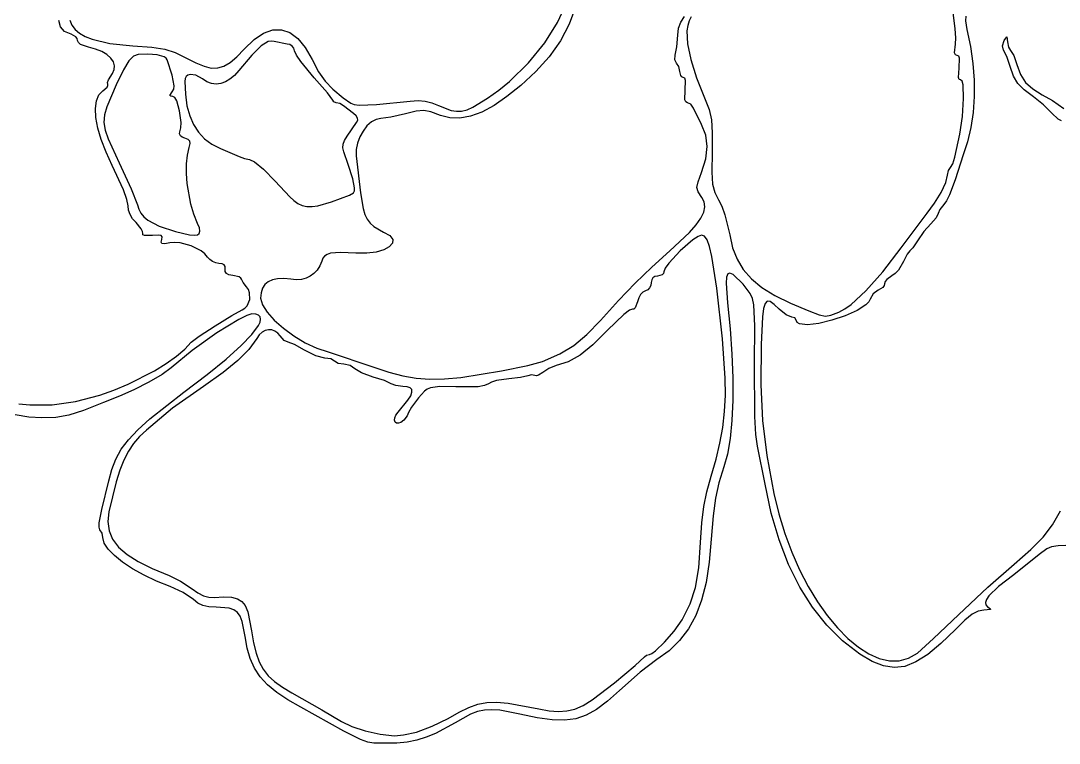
# Model space of a CAD drawing. Extents: x 56 to 1033, y 17 to 979.
# Drawn here: x 518 to 712, y 695.2 to 830.2 of the extents above; entities that cross this region are included whole.
import ezdxf

# ---------------------------------------------------------------- set-up
doc = ezdxf.new("R2010")
doc.units = 0

msp = doc.modelspace()

# ---------------------------------------------------------------- linework, layer by layer
at = {"layer": 'Layer 1'}
for p, q in [((621.608016, 832.746046), (620.433672, 829.560177)), ((692.590098, 828.663414), (692.051443, 832.752432)), ((618.23375, 829.838551), (619.147465, 831.721713)), ((641.281856, 829.947411), (641.967955, 831.007191)), ((643.245116, 830.895261), (642.852945, 830.164455)), ((694.55319, 831.03261), (694.492795, 830.17684)), ((525.370475, 829.045547), (525.091227, 830.220789)), ((526.135244, 828.20746), (525.370475, 829.045547)), ((527.13998, 830.304562), (527.501304, 829.394199)), ((527.501304, 829.394199), (528.095547, 828.583619)), ((615.87648, 826.055902), (618.23375, 829.838551)), ((620.433672, 829.560177), (618.790628, 826.428558)), ((640.73618, 827.47213), (640.901099, 828.829951)), ((640.901099, 828.829951), (641.281856, 829.947411)), ((642.587075, 829.300303), (642.447494, 828.302656)), ((642.852945, 830.164455), (642.587075, 829.300303)), ((694.492795, 830.17684), (694.77617, 828.54791)), ((527.37762, 827.67691), (526.135244, 828.20746)), ((528.226362, 827.198456), (527.37762, 827.67691)), ((528.095547, 828.583619), (528.924047, 827.870417)), ((528.484547, 826.853279), (528.226362, 827.198456)), ((528.57937, 826.48943), (528.484547, 826.853279)), ((528.924047, 827.870417), (529.988138, 827.252186)), ((529.988138, 827.252186), (531.289156, 826.726521)), ((561.544151, 826.660699), (563.328512, 827.849217)), ((563.328512, 827.849217), (565.043094, 828.463118)), ((565.043094, 828.463118), (566.682745, 828.503195)), ((566.682745, 828.503195), (568.242317, 827.970242)), ((568.242317, 827.970242), (569.71666, 826.865053)), ((569.71666, 826.865053), (571.100624, 825.188421)), ((640.528151, 825.335168), (640.73618, 827.47213)), ((642.447494, 828.302656), (642.547159, 825.906299)), ((692.679562, 827.000056), (692.590098, 828.663414)), ((692.60841, 825.83118), (692.679562, 827.000056)), ((694.77617, 828.54791), (695.433487, 825.377574)), ((701.70432, 826.48529), (702.22847, 827.180081)), ((702.22847, 827.180081), (702.33994, 826.25635)), ((528.724267, 826.102162), (528.57937, 826.48943)), ((529.136132, 825.749583), (528.724267, 826.102162)), ((530.62381, 825.23268), (529.136132, 825.749583)), ((531.933754, 824.89811), (530.62381, 825.23268)), ((531.289156, 826.726521), (534.607318, 825.943268)), ((533.07649, 824.431913), (531.933754, 824.89811)), ((534.607318, 825.943268), (538.88922, 825.50141)), ((538.88922, 825.50141), (542.450445, 825.242706)), ((542.450445, 825.242706), (544.869236, 824.876276)), ((544.869236, 824.876276), (546.779755, 824.257856)), ((558.314687, 823.47281), (559.69516, 824.89677)), ((559.69516, 824.89677), (561.544151, 826.660699)), ((562.889955, 825.50823), (561.127653, 823.756813)), ((564.2102, 826.301267), (562.889955, 825.50823)), ((564.769508, 826.392011), (564.2102, 826.301267)), ((565.29625, 826.3075), (564.769508, 826.392011)), ((567.75385, 825.8406), (565.29625, 826.3075)), ((568.255553, 825.728923), (567.75385, 825.8406)), ((568.662006, 825.462256), (568.255553, 825.728923)), ((568.953172, 825.059804), (568.662006, 825.462256)), ((569.10901, 824.54077), (568.953172, 825.059804)), ((571.100624, 825.188421), (572.38906, 822.94114)), ((612.868391, 822.35619), (615.87648, 826.055902)), ((618.790628, 826.428558), (616.704701, 823.439434)), ((640.23004, 823.77992), (640.528151, 825.335168)), ((642.547159, 825.906299), (643.151858, 822.974215)), ((692.47506, 824.211546), (692.60841, 825.83118)), ((695.433487, 825.377574), (695.875282, 822.207996)), ((701.400082, 825.520616), (701.70432, 826.48529)), ((701.61912, 824.71804), (701.400082, 825.520616)), ((702.33994, 826.25635), (702.520609, 825.240774)), ((702.520609, 825.240774), (702.93089, 824.6115)), ((534.02785, 823.860604), (533.07649, 824.431913)), ((534.763671, 823.210703), (534.02785, 823.860604)), ((535.259787, 822.508726), (534.763671, 823.210703)), ((538.988617, 823.549261), (538.141633, 822.711237)), ((539.91887, 823.86328), (538.988617, 823.549261)), ((541.707337, 823.967824), (539.91887, 823.86328)), ((543.414691, 823.80666), (541.707337, 823.967824)), ((544.727285, 823.435113), (543.414691, 823.80666)), ((545.137531, 823.187736), (544.727285, 823.435113)), ((545.33147, 822.90851), (545.137531, 823.187736)), ((546.21676, 820.0083), (545.33147, 822.90851)), ((546.779755, 824.257856), (548.81616, 823.24318)), ((548.81616, 823.24318), (550.644869, 822.307009)), ((557.079936, 822.417894), (558.314687, 823.47281)), ((561.127653, 823.756813), (558.71543, 820.87544)), ((569.453766, 823.762182), (569.10901, 824.54077)), ((570.261641, 822.55859), (569.453766, 823.762182)), ((572.38906, 822.94114), (573.615425, 820.62068)), ((616.704701, 823.439434), (614.20171, 820.68105)), ((640.154362, 822.862786), (640.23004, 823.77992)), ((643.151858, 822.974215), (644.261506, 819.505234)), ((692.631397, 823.836964), (692.47506, 824.211546)), ((692.94189, 823.71788), (692.631397, 823.836964)), ((693.25502, 823.58644), (692.94189, 823.71788)), ((693.415008, 823.170811), (693.25502, 823.58644)), ((693.29462, 821.35913), (693.415008, 823.170811)), ((702.200803, 823.527594), (701.61912, 824.71804)), ((702.85159, 821.6562), (702.200803, 823.527594)), ((702.93089, 824.6115), (703.512714, 823.703741)), ((703.512714, 823.703741), (704.1068, 822.01863)), ((535.06825, 820.35552), (535.436242, 821.054617)), ((535.492032, 821.781191), (535.259787, 822.508726)), ((535.436242, 821.054617), (535.492032, 821.781191)), ((537.150712, 821.038858), (535.78865, 818.22177)), ((538.141633, 822.711237), (537.150712, 821.038858)), ((550.644869, 822.307009), (552.199787, 821.676117)), ((552.199787, 821.676117), (553.550834, 821.361133)), ((553.550834, 821.361133), (554.767929, 821.372683)), ((554.767929, 821.372683), (555.92099, 821.721394)), ((555.92099, 821.721394), (557.079936, 822.417894)), ((572.78435, 819.53358), (570.261641, 822.55859)), ((609.276243, 818.865063), (612.868391, 822.35619)), ((640.48094, 822.26003), (640.154362, 822.862786)), ((640.913912, 821.656561), (640.48094, 822.26003)), ((641.094, 820.73774), (640.913912, 821.656561)), ((693.170108, 819.598787), (693.29462, 821.35913)), ((695.875282, 822.207996), (696.102621, 819.074087)), ((703.498454, 819.816977), (702.85159, 821.6562)), ((704.1068, 822.01863), (704.777708, 820.171533)), ((534.178833, 818.677999), (534.33204, 819.15702)), ((534.33204, 819.15702), (535.06825, 820.35552)), ((546.640976, 818.057396), (546.21676, 820.0083)), ((548.680158, 819.380519), (548.61214, 818.8586)), ((548.87682, 819.774165), (548.680158, 819.380519)), ((549.1865, 820.037338), (548.87682, 819.774165)), ((549.593575, 820.16784), (549.1865, 820.037338)), ((550.637413, 820.022033), (549.593575, 820.16784)), ((551.88334, 819.31915), (550.637413, 820.022033)), ((552.730855, 818.789614), (551.88334, 819.31915)), ((557.052285, 819.257857), (556.195489, 818.753004)), ((557.894132, 819.965761), (557.052285, 819.257857)), ((558.71543, 820.87544), (557.894132, 819.965761)), ((575.25679, 816.742892), (572.78435, 819.53358)), ((573.615425, 820.62068), (574.812061, 818.882389)), ((614.20171, 820.68105), (611.416568, 818.120977)), ((641.289832, 819.930214), (641.094, 820.73774)), ((641.50181, 819.684561), (641.289832, 819.930214)), ((641.76066, 819.59434), (641.50181, 819.684561)), ((642.029252, 819.443729), (641.76066, 819.59434)), ((642.177875, 818.996351), (642.029252, 819.443729)), ((642.11122, 817.23803), (642.177875, 818.996351)), ((644.261506, 819.505234), (645.87602, 815.49819)), ((693.314139, 819.21992), (693.170108, 819.598787)), ((693.59917, 819.15006), (693.314139, 819.21992)), ((693.864174, 818.930628), (693.59917, 819.15006)), ((696.102621, 819.074087), (696.116575, 816.010756)), ((704.295012, 818.445258), (703.498454, 819.816977)), ((704.777708, 820.171533), (705.736572, 818.678336)), ((532.554179, 816.35923), (533.31487, 817.11554)), ((533.31487, 817.11554), (534.072229, 817.7923)), ((535.78865, 818.22177), (534.025213, 814.12978)), ((534.072229, 817.7923), (534.231893, 818.112611)), ((534.20654, 818.36616), (534.178833, 818.677999)), ((534.231893, 818.112611), (534.20654, 818.36616)), ((546.22796, 816.9156), (546.538939, 817.434802)), ((546.538939, 817.434802), (546.640976, 818.057396)), ((548.61214, 818.8586), (548.715147, 816.456946)), ((553.591429, 818.469507), (552.730855, 818.789614)), ((554.45946, 818.357553), (553.591429, 818.469507)), ((555.329348, 818.452477), (554.45946, 818.357553)), ((556.195489, 818.753004), (555.329348, 818.452477)), ((574.812061, 818.882389), (576.252134, 817.391753)), ((576.252134, 817.391753), (578.20881, 815.81426)), ((605.1668, 815.70817), (607.282011, 817.236984)), ((607.282011, 817.236984), (609.276243, 818.865063)), ((611.416568, 818.120977), (608.818541, 816.012539)), ((642.04299, 815.424915), (642.11122, 817.23803)), ((694.044369, 818.20554), (693.864174, 818.930628)), ((694.15691, 815.649439), (694.044369, 818.20554)), ((705.455715, 817.260997), (704.295012, 818.445258)), ((707.19501, 815.98415), (705.455715, 817.260997)), ((705.736572, 818.678336), (707.063286, 817.443681)), ((707.063286, 817.443681), (708.83774, 816.37221)), ((531.894619, 813.815977), (532.082288, 815.247158)), ((532.082288, 815.247158), (532.554179, 816.35923)), ((545.837223, 816.232116), (546.22796, 816.9156)), ((545.995555, 816.098154), (545.837223, 816.232116)), ((546.39807, 816.06053), (545.995555, 816.098154)), ((546.752596, 815.843117), (546.39807, 816.06053)), ((547.090815, 815.25599), (546.752596, 815.843117)), ((547.641444, 813.363264), (547.090815, 815.25599)), ((548.715147, 816.456946), (549.01482, 814.317222)), ((576.28914, 815.32412), (575.25679, 816.742892)), ((576.473999, 815.012089), (576.28914, 815.32412)), ((578.20881, 815.81426), (579.606764, 814.801466)), ((584.408295, 814.563562), (590.72831, 815.19396)), ((590.72831, 815.19396), (592.230113, 815.273473)), ((592.230113, 815.273473), (593.542427, 815.170942)), ((593.542427, 815.170942), (594.773115, 814.869178)), ((602.457148, 814.049065), (605.1671, 815.7082)), ((605.1671, 815.7082), (605.1668, 815.70817)), ((608.818541, 816.012539), (606.394031, 814.349487)), ((642.222873, 815.01177), (642.04299, 815.424915)), ((645.87602, 815.49819), (646.61543, 813.583626)), ((693.949951, 812.303849), (694.15691, 815.649439)), ((696.116575, 816.010756), (695.918211, 813.052913)), ((709.104418, 814.478209), (707.19501, 815.98415)), ((708.83774, 816.37221), (710.755851, 815.269732)), ((710.755851, 815.269732), (712.895484, 813.802412)), ((531.98659, 812.102337), (531.894619, 813.815977)), ((534.025213, 814.12978), (533.603832, 812.593308)), ((547.89618, 811.163688), (547.641444, 813.363264)), ((549.01482, 814.317222), (549.517162, 812.428193)), ((576.90947, 814.8823), (576.473999, 815.012089)), ((577.552087, 814.703357), (576.90947, 814.8823)), ((578.23492, 814.27312), (577.552087, 814.703357)), ((580.12455, 812.83493), (578.23492, 814.27312)), ((579.606764, 814.801466), (580.283028, 814.532076)), ((580.283028, 814.532076), (581.187186, 814.408649)), ((581.187186, 814.408649), (584.408295, 814.563562)), ((591.846902, 813.291983), (589.86833, 812.8264)), ((593.253444, 813.409403), (591.846902, 813.291983)), ((594.599924, 813.152771), (593.253444, 813.409403)), ((594.773115, 814.869178), (596.03004, 814.35099)), ((596.03004, 814.35099), (598.354657, 813.439691)), ((598.354657, 813.439691), (599.36124, 813.275057)), ((599.36124, 813.275057), (600.34168, 813.315972)), ((600.34168, 813.315972), (601.354231, 813.571091)), ((601.354231, 813.571091), (602.457148, 814.049065)), ((606.394031, 814.349487), (604.12944, 813.125568)), ((642.55403, 814.8817), (642.222873, 815.01177)), ((643.201417, 814.578865), (642.55403, 814.8817)), ((643.69225, 813.85078), (643.201417, 814.578865)), ((645.14138, 810.82028), (643.69225, 813.85078)), ((646.61543, 813.583626), (647.020591, 811.70442)), ((710.62498, 812.92837), (709.104418, 814.478209)), ((532.353622, 810.142893), (531.98659, 812.102337)), ((533.603832, 812.593308), (533.497379, 811.184724)), ((549.517162, 812.428193), (550.228176, 810.778622)), ((580.641293, 812.40475), (580.12455, 812.83493)), ((580.904461, 812.004445), (580.641293, 812.40475)), ((580.71364, 811.17042), (580.924947, 811.603255)), ((580.924947, 811.603255), (580.904461, 812.004445)), ((583.475374, 811.273018), (582.649556, 810.528415)), ((584.356105, 811.761195), (583.475374, 811.273018)), ((585.25457, 811.93647), (584.356105, 811.761195)), ((587.096356, 812.197888), (585.25457, 811.93647)), ((589.86833, 812.8264), (587.096356, 812.197888)), ((596.39831, 812.4962), (594.599924, 813.152771)), ((598.159204, 812.026098), (596.39831, 812.4962)), ((600.025624, 811.970124), (598.159204, 812.026098)), ((602.011171, 812.33453), (600.025624, 811.970124)), ((604.12944, 813.125568), (602.011171, 812.33453)), ((647.020591, 811.70442), (647.169802, 809.248359)), ((693.43665, 808.99086), (693.949951, 812.303849)), ((695.918211, 813.052913), (695.508598, 810.235468)), ((711.837016, 811.811724), (710.62498, 812.92837)), ((712.465397, 811.472031), (711.837016, 811.811724)), ((532.991134, 807.974293), (532.353622, 810.142893)), ((533.497379, 811.184724), (533.711878, 809.745183)), ((533.711878, 809.745183), (534.253355, 808.11584)), ((547.638142, 809.038286), (547.70125, 809.4386)), ((547.70125, 809.4386), (547.864535, 810.192999)), ((547.864535, 810.192999), (547.89618, 811.163688)), ((550.228176, 810.778622), (551.153865, 809.357274)), ((551.153865, 809.357274), (552.300232, 808.152912)), ((578.920195, 808.620046), (580.71364, 811.17042)), ((581.915831, 809.583858), (581.311381, 808.495821)), ((582.649556, 810.528415), (581.915831, 809.583858)), ((645.954083, 808.785507), (645.14138, 810.82028)), ((695.508598, 810.235468), (694.888805, 807.59333)), ((533.894547, 805.633192), (532.991134, 807.974293)), ((534.253355, 808.11584), (536.34135, 803.65237)), ((547.77462, 808.698727), (547.638142, 809.038286)), ((548.105941, 808.426125), (547.77462, 808.698727)), ((548.62736, 808.22668), (548.105941, 808.426125)), ((549.236748, 808.004065), (548.62736, 808.22668)), ((549.553797, 807.692), (549.236748, 808.004065)), ((549.610863, 807.22293), (549.553797, 807.692)), ((552.300232, 808.152912), (553.673279, 807.154299)), ((578.187231, 807.106032), (578.433343, 807.793372)), ((578.433343, 807.793372), (578.920195, 808.620046)), ((581.311381, 808.495821), (580.873385, 807.320778)), ((646.233062, 806.665479), (645.954083, 808.785507)), ((647.169802, 809.248359), (647.14136, 805.60323)), ((692.53157, 804.7128), (693.43665, 808.99086)), ((694.888805, 807.59333), (694.0599, 805.16141)), ((535.05928, 803.15624), (533.894547, 805.633192)), ((549.094792, 805.099091), (549.4403, 806.5293)), ((549.4403, 806.5293), (549.610863, 807.22293)), ((553.673279, 807.154299), (555.27901, 806.3502)), ((555.27901, 806.3502), (558.76237, 804.80748)), ((578.15748, 806.438268), (578.187231, 807.106032)), ((578.319709, 805.670323), (578.15748, 806.438268)), ((579.12259, 803.35486), (578.319709, 805.670323)), ((580.873385, 807.320778), (580.639025, 806.115203)), ((580.639025, 806.115203), (580.64548, 804.93557)), ((645.978751, 804.381836), (646.233062, 806.665479)), ((647.14136, 805.60323), (647.10533, 801.927004)), ((536.34135, 803.65237), (538.598174, 798.807069)), ((548.898563, 801.66019), (548.916294, 803.457158)), ((548.916294, 803.457158), (549.094792, 805.099091)), ((558.76237, 804.80748), (559.743675, 804.434147)), ((559.743675, 804.434147), (560.66654, 804.27887)), ((560.66654, 804.27887), (561.643053, 803.803511)), ((561.643053, 803.803511), (563.285496, 802.429056)), ((580.64548, 804.93557), (581.43478, 798.00602)), ((645.19158, 801.85622), (645.978751, 804.381836)), ((691.68608, 802.76353), (692.149426, 803.46902)), ((692.149426, 803.46902), (692.53157, 804.7128)), ((694.0599, 805.16141), (692.55186, 800.44879)), ((537.139471, 798.56874), (535.05928, 803.15624)), ((549.03536, 799.764879), (548.898563, 801.66019)), ((563.285496, 802.429056), (565.510001, 800.232941)), ((580.012953, 800.624321), (579.12259, 803.35486)), ((644.534379, 800.113673), (645.19158, 801.85622)), ((647.10533, 801.927004), (647.241066, 799.632036)), ((691.16491, 801.33169), (691.318001, 802.21006)), ((691.318001, 802.21006), (691.68608, 802.76353)), ((549.747571, 795.905985), (549.03536, 799.764879)), ((565.510001, 800.232941), (568.2327, 797.2926)), ((580.344579, 798.958547), (580.012953, 800.624321)), ((644.320645, 799.045059), (644.534379, 800.113673)), ((647.241066, 799.632036), (647.633304, 798.106766)), ((689.942764, 798.113263), (690.826428, 799.983535)), ((690.826428, 799.983535), (691.16491, 801.33169)), ((692.55186, 800.44879), (691.510729, 797.642985)), ((537.772284, 796.771916), (537.139471, 798.56874)), ((538.598174, 798.807069), (539.74172, 795.79098)), ((579.3882, 797.59426), (580.131612, 798.05078)), ((580.131612, 798.05078), (580.305285, 798.429086)), ((580.305285, 798.429086), (580.344579, 798.958547)), ((581.43478, 798.00602), (581.909427, 795.114589)), ((644.555179, 798.211387), (644.320645, 799.045059)), ((645.24278, 797.17367), (644.555179, 798.211387)), ((647.633304, 798.106766), (648.36678, 796.73963)), ((688.711593, 796.085238), (689.942764, 798.113263)), ((691.510729, 797.642985), (690.951608, 796.548533)), ((538.0047, 795.63541), (537.772284, 796.771916)), ((539.74172, 795.79098), (539.988659, 794.981795)), ((550.310504, 794.055784), (549.747571, 795.905985)), ((568.2327, 797.2926), (568.957541, 796.583488)), ((568.957541, 796.583488), (569.717017, 796.047843)), ((569.717017, 796.047843), (570.528981, 795.683515)), ((573.458339, 795.596909), (576.001, 796.3563)), ((576.001, 796.35627), (579.3882, 797.59426)), ((576.001, 796.3563), (576.001, 796.35627)), ((645.669992, 796.334011), (645.24278, 797.17367)), ((645.78817, 795.421918), (645.669992, 796.334011)), ((648.36678, 796.73963), (648.957849, 795.545135)), ((687.33059, 794.26383), (688.711593, 796.085238)), ((690.45837, 795.86045), (689.709499, 794.926456)), ((690.951608, 796.548533), (690.45837, 795.86045)), ((538.104281, 794.796723), (538.0047, 795.63541)), ((538.394419, 793.973072), (538.104281, 794.796723)), ((538.862207, 793.1918), (538.394419, 793.973072)), ((539.988659, 794.981795), (540.391263, 794.24464)), ((540.391263, 794.24464), (540.963188, 793.569907)), ((551.003, 792.334), (550.310504, 794.055784)), ((570.528981, 795.683515), (571.411287, 795.488351)), ((571.411287, 795.488351), (572.381789, 795.4602)), ((572.381789, 795.4602), (573.458339, 795.596909)), ((581.909427, 795.114589), (582.251396, 794.015398)), ((582.251396, 794.015398), (582.688304, 793.104798)), ((645.044689, 793.292333), (645.584129, 794.415367)), ((645.584129, 794.415367), (645.78817, 795.421918)), ((648.957849, 795.545135), (649.540311, 793.930608)), ((649.540311, 793.930608), (650.43776, 790.20402)), ((682.459, 787.78394), (687.33059, 794.26383)), ((689.39802, 794.16077), (688.997831, 793.333728)), ((689.709499, 794.926456), (689.39802, 794.16077)), ((539.49474, 792.48025), (538.862207, 793.1918)), ((540.475109, 791.304042), (539.49474, 792.48025)), ((540.963188, 793.569907), (541.71809, 792.947989)), ((541.71809, 792.947989), (543.831449, 791.824158)), ((543.831449, 791.824158), (546.84059, 790.79628)), ((551.32254, 791.52001), (551.00295, 792.33401)), ((551.00295, 792.33401), (551.003, 792.334)), ((582.688304, 793.104798), (583.239033, 792.350966)), ((583.239033, 792.350966), (583.922466, 791.722085)), ((642.906874, 790.608718), (644.156664, 792.030791)), ((644.156664, 792.030791), (645.044689, 793.292333)), ((688.03566, 792.25227), (686.744159, 790.803133)), ((688.997831, 793.333728), (688.03566, 792.25227)), ((540.71733, 790.800257), (540.475109, 791.304042)), ((540.73979, 790.44186), (540.71733, 790.800257)), ((540.77233, 790.184979), (540.73979, 790.44186)), ((541.098236, 790.031736), (540.77233, 790.184979)), ((542.58154, 790.04696), (541.098236, 790.031736)), ((543.635317, 790.134527), (542.58154, 790.04696)), ((544.215, 790.064797), (543.635317, 790.134527)), ((544.405261, 789.8011), (544.215, 790.064797)), ((546.84059, 790.79628), (549.471523, 790.17041)), ((549.471523, 790.17041), (550.351768, 790.096147)), ((550.351768, 790.096147), (550.961939, 790.188415)), ((550.961939, 790.188415), (551.317088, 790.452774)), ((551.317088, 790.452774), (551.43227, 790.894785)), ((551.43227, 790.894785), (551.32254, 791.52001)), ((583.922466, 791.722085), (585.76297, 790.71189)), ((585.76297, 790.71189), (586.937341, 790.041147)), ((586.937341, 790.041147), (587.4615, 789.322027)), ((639.26926, 787.19488), (642.906874, 790.608718)), ((644.534697, 789.895765), (643.570098, 789.240716)), ((645.19248, 790.14035), (644.534697, 789.895765)), ((645.716475, 789.929211), (645.19248, 790.14035)), ((646.19814, 789.243573), (645.716475, 789.929211)), ((650.43776, 790.20402), (650.983133, 787.778157)), ((686.744159, 790.803133), (685.55228, 789.09205)), ((544.167806, 788.814768), (544.29077, 789.30676)), ((544.329931, 788.567139), (544.167806, 788.814768)), ((544.29077, 789.30676), (544.405261, 789.8011)), ((544.854503, 788.531982), (544.329931, 788.567139)), ((545.81888, 788.67741), (544.854503, 788.531982)), ((546.734177, 788.753824), (545.81888, 788.67741)), ((547.736026, 788.676737), (546.734177, 788.753824)), ((549.807137, 788.134781), (547.736026, 788.676737)), ((551.647733, 787.196985), (549.807137, 788.134781)), ((586.818675, 787.936578), (585.781436, 787.369211)), ((587.400321, 788.60401), (586.818675, 787.936578)), ((587.4615, 789.322027), (587.400321, 788.60401)), ((643.570098, 789.240716), (641.206844, 787.171455)), ((646.653203, 788.005109), (646.19814, 789.243573)), ((647.097394, 786.135488), (646.653203, 788.005109)), ((685.55228, 789.09205), (684.6572, 787.751874)), ((552.361436, 786.625097), (551.647733, 787.196985)), ((552.87333, 786.00879), (552.361436, 786.625097)), ((553.264171, 785.554385), (552.87333, 786.00879)), ((574.743583, 786.215865), (574.411787, 785.799726)), ((575.20909, 786.527579), (574.743583, 786.215865)), ((575.838095, 786.741798), (575.20909, 786.527579)), ((577.705759, 786.905468), (575.838095, 786.741798)), ((580.58489, 786.76232), (577.705759, 786.905468)), ((582.599671, 786.732601), (580.58489, 786.76232)), ((584.353477, 786.951392), (582.599671, 786.732601)), ((585.781436, 787.369211), (584.353477, 786.951392)), ((635.868005, 784.154268), (639.26926, 787.19488)), ((641.206844, 787.171455), (639.07551, 784.877029)), ((648.016071, 780.189458), (647.097394, 786.135488)), ((650.983133, 787.778157), (651.811137, 785.623545)), ((679.032792, 783.276611), (682.459, 787.78394)), ((683.599129, 786.604709), (682.93942, 785.18681)), ((684.07922, 787.19445), (683.599129, 786.604709)), ((684.6572, 787.751874), (684.07922, 787.19445)), ((553.788069, 785.182274), (553.264171, 785.554385)), ((554.376517, 784.93085), (553.788069, 785.182274)), ((554.96101, 784.83851), (554.376517, 784.93085)), ((555.570527, 784.780583), (554.96101, 784.83851)), ((555.961045, 784.598129), (555.570527, 784.780583)), ((556.14748, 784.278138), (555.961045, 784.598129)), ((556.14475, 783.8076), (556.14748, 784.278138)), ((573.817376, 784.370212), (573.334951, 783.596756)), ((574.18391, 785.27223), (573.817376, 784.370212)), ((574.411787, 785.799726), (574.18391, 785.27223)), ((632.758496, 781.163288), (635.868005, 784.154268)), ((639.07551, 784.877029), (638.400812, 783.940524)), ((651.811137, 785.623545), (652.966971, 783.696699)), ((682.93942, 785.18681), (681.976496, 783.583668)), ((556.154617, 783.323689), (556.14475, 783.8076)), ((556.384936, 782.971391), (556.154617, 783.323689)), ((556.856885, 782.732878), (556.384936, 782.971391)), ((557.59164, 782.59032), (556.856885, 782.732878)), ((558.735744, 782.309492), (557.59164, 782.59032)), ((559.083791, 782.107957), (558.735744, 782.309492)), ((572.050375, 782.451891), (571.262199, 782.088664)), ((572.743621, 782.955952), (572.050375, 782.451891)), ((573.334951, 783.596756), (572.743621, 782.955952)), ((636.080526, 782.18085), (635.863737, 781.796303)), ((636.447873, 782.407785), (636.080526, 782.18085)), ((636.97071, 782.48228), (636.447873, 782.407785)), ((637.802807, 782.72304), (636.97071, 782.48228)), ((638.055927, 782.983653), (637.802807, 782.72304)), ((638.14889, 783.3019), (638.055927, 782.983653)), ((638.400812, 783.940524), (638.14889, 783.3019)), ((649.828941, 782.25544), (649.752114, 781.15769)), ((650.069739, 782.878828), (649.828941, 782.25544)), ((650.487622, 783.043548), (650.069739, 782.878828)), ((651.095707, 782.765297), (650.487622, 783.043548)), ((652.93494, 780.94266), (651.095707, 782.765297)), ((652.966971, 783.696699), (654.49583, 781.954136)), ((675.909556, 779.719114), (679.032792, 783.276611)), ((680.76764, 782.54856), (679.790182, 781.851604)), ((681.36718, 782.951826), (680.76764, 782.54856)), ((681.976496, 783.583668), (681.36718, 782.951826)), ((559.21162, 781.89605), (559.083791, 782.107957)), ((559.488651, 781.260316), (559.21162, 781.89605)), ((560.15473, 780.44507), (559.488651, 781.260316)), ((560.511202, 779.952906), (560.15473, 780.44507)), ((563.120021, 780.210017), (562.85712, 779.364262)), ((563.561342, 780.895264), (563.120021, 780.210017)), ((564.17976, 781.419176), (563.561342, 780.895264)), ((564.973954, 781.780924), (564.17976, 781.419176)), ((565.942601, 781.979678), (564.973954, 781.780924)), ((567.084381, 782.014609), (565.942601, 781.979678)), ((568.39797, 781.88489), (567.084381, 782.014609)), ((569.429009, 781.801073), (568.39797, 781.88489)), ((570.386082, 781.870361), (569.429009, 781.801073)), ((571.262199, 782.088664), (570.386082, 781.870361)), ((629.65727, 777.938228), (632.758496, 781.163288)), ((635.477332, 780.28192), (635.124345, 779.933145)), ((635.709198, 780.733003), (635.477332, 780.28192)), ((635.79257, 781.24897), (635.709198, 780.733003)), ((635.863737, 781.796303), (635.79257, 781.24897)), ((649.08, 770.77885), (648.016071, 780.189458)), ((649.752114, 781.15769), (650.03791, 777.47632)), ((654.268802, 779.208473), (652.93494, 780.94266)), ((654.49583, 781.954136), (656.442912, 780.352371)), ((656.442912, 780.352371), (658.853412, 778.84792)), ((679.037945, 780.346775), (678.20685, 779.83138)), ((679.290779, 780.699379), (679.037945, 780.346775)), ((679.38364, 781.06143), (679.290779, 780.699379)), ((679.492843, 781.443769), (679.38364, 781.06143)), ((679.790182, 781.851604), (679.492843, 781.443769)), ((560.72147, 779.367568), (560.511202, 779.952906)), ((560.734006, 778.078705), (560.72147, 779.367568)), ((562.85712, 779.364262), (562.77396, 778.35883)), ((562.77396, 778.35883), (563.098159, 777.121485)), ((633.435668, 778.409983), (633.2118, 777.67842)), ((633.775846, 779.024446), (633.435668, 778.409983)), ((634.200454, 779.477316), (633.775846, 779.024446)), ((634.67761, 779.7241), (634.200454, 779.477316)), ((635.124345, 779.933145), (634.67761, 779.7241)), ((654.673889, 778.281859), (654.268802, 779.208473)), ((654.93812, 777.083535), (654.673889, 778.281859)), ((658.853412, 778.84792), (661.77253, 777.397298)), ((673.161743, 777.186579), (675.909556, 779.719114)), ((677.278251, 779.189741), (676.69814, 778.1717)), ((678.20685, 779.83138), (677.278251, 779.189741)), ((559.34133, 776.1576), (559.847588, 776.454962)), ((559.847588, 776.454962), (560.253554, 776.901157)), ((560.253554, 776.901157), (560.734006, 778.078705)), ((563.098159, 777.121485), (563.987084, 775.714645)), ((626.28086, 774.19538), (629.65727, 777.938228)), ((632.794746, 776.544193), (632.536171, 776.280579)), ((633.2118, 777.67842), (632.794746, 776.544193)), ((650.03791, 777.47632), (650.535821, 772.592955)), ((655.145123, 773.17566), (654.93812, 777.083535)), ((656.748948, 776.411589), (656.548309, 774.845757)), ((657.04066, 777.371815), (656.748948, 776.411589)), ((657.452679, 777.783425), (657.04066, 777.371815)), ((658.014241, 777.70341), (657.452679, 777.783425)), ((658.75458, 777.188762), (658.014241, 777.70341)), ((659.70293, 776.29647), (658.75458, 777.188762)), ((660.994751, 775.256379), (659.70293, 776.29647)), ((661.77253, 777.397298), (665.24546, 775.95702)), ((670.8618, 775.75414), (671.951259, 776.328152)), ((671.951259, 776.328152), (673.161743, 777.186579)), ((675.901517, 777.11052), (674.241823, 776.04157)), ((676.426384, 777.647405), (675.901517, 777.11052)), ((676.69814, 778.1717), (676.426384, 777.647405)), ((554.299988, 773.18791), (557.4253, 775.110281)), ((558.726889, 774.392027), (554.619884, 771.849298)), ((557.4253, 775.110281), (559.34133, 776.1576)), ((560.220245, 775.142459), (558.726889, 774.392027)), ((561.14354, 775.41446), (560.220245, 775.142459)), ((561.867614, 775.351882), (561.14354, 775.41446)), ((562.380559, 775.165601), (561.867614, 775.351882)), ((562.684263, 774.857792), (562.380559, 775.165601)), ((562.671505, 773.886298), (562.780615, 774.430632)), ((562.780615, 774.430632), (562.684263, 774.857792)), ((563.987084, 775.714645), (565.337727, 774.220272)), ((630.676211, 775.270815), (627.61813, 772.34321)), ((631.738236, 776.079985), (630.676211, 775.270815)), ((632.28476, 776.28046), (631.738236, 776.079985)), ((632.536171, 776.280579), (632.28476, 776.28046)), ((656.548309, 774.845757), (656.30331, 769.66931)), ((662.03251, 774.82378), (660.994751, 775.256379)), ((662.637655, 774.650733), (662.03251, 774.82378)), ((662.88934, 774.2347), (662.637655, 774.650733)), ((665.24546, 775.95702), (667.183185, 775.223935)), ((667.183185, 775.223935), (668.346787, 774.960879)), ((668.346787, 774.960879), (669.363852, 775.145188)), ((669.363852, 775.145188), (670.86196, 775.7542)), ((672.017812, 775.050028), (669.528236, 774.221074)), ((670.86196, 775.7542), (670.8618, 775.75414)), ((674.241823, 776.04157), (672.017812, 775.050028)), ((551.306588, 771.239049), (554.299988, 773.18791)), ((561.13029, 771.572019), (562.358821, 773.226967)), ((562.358821, 773.226967), (562.671505, 773.886298)), ((564.256712, 772.436621), (563.645931, 772.288042)), ((564.863874, 772.413612), (564.256712, 772.436621)), ((565.442821, 772.216479), (564.863874, 772.413612)), ((565.337727, 774.220272), (567.047081, 772.720326)), ((567.047081, 772.720326), (569.012139, 771.296768)), ((623.755831, 771.543005), (626.28086, 774.19538)), ((650.535821, 772.592955), (650.865048, 767.899647)), ((655.09204, 766.09266), (655.145123, 773.17566)), ((663.036641, 773.829874), (662.88934, 774.2347)), ((663.453647, 773.56152), (663.036641, 773.829874)), ((664.947401, 773.391641), (663.453647, 773.56152)), ((667.071848, 773.639885), (664.947401, 773.391641)), ((669.528236, 774.221074), (667.071848, 773.639885)), ((549.7863, 770.11226), (551.306588, 771.239049)), ((554.619884, 771.849298), (550.002306, 768.573124)), ((559.110134, 769.483201), (561.13029, 771.572019)), ((562.03782, 770.83813), (560.571904, 768.776967)), ((562.51189, 771.486262), (562.03782, 770.83813)), ((563.056125, 771.970411), (562.51189, 771.486262)), ((563.645931, 772.288042), (563.056125, 771.970411)), ((565.968958, 771.842686), (565.442821, 772.216479)), ((566.41769, 771.2897), (565.968958, 771.842686)), ((567.158707, 770.457611), (566.41769, 771.2897)), ((569.012139, 771.296768), (571.129893, 770.031559)), ((621.338349, 769.536314), (623.755831, 771.543005)), ((627.61813, 772.34321), (624.855806, 769.623791)), ((649.607098, 763.43177), (649.08, 770.77885)), ((550.002306, 768.573124), (546.05394, 765.35036)), ((547.036501, 767.506299), (548.609846, 768.839218)), ((548.609846, 768.839218), (549.7863, 770.11226)), ((556.313465, 766.977926), (559.110134, 769.483201)), ((560.571904, 768.776967), (558.543526, 766.694633)), ((567.90709, 770.11153), (567.158707, 770.457611)), ((569.12463, 769.678921), (567.90709, 770.11153)), ((570.99362, 768.63882), (569.12463, 769.678921)), ((573.067079, 767.598724), (570.99362, 768.63882)), ((571.129893, 770.031559), (573.297336, 769.006659)), ((573.297336, 769.006659), (575.41146, 768.30403)), ((618.689122, 767.9336), (621.338349, 769.536314)), ((624.855806, 769.623791), (622.472217, 767.711844)), ((656.30331, 769.66931), (656.238204, 762.150263)), ((545.127717, 766.149015), (547.036501, 767.506299)), ((552.755396, 764.073608), (556.313465, 766.977926)), ((558.543526, 766.694633), (555.780833, 764.435392)), ((574.77618, 767.16612), (573.067079, 767.598724)), ((575.906969, 766.99308), (574.77618, 767.16612)), ((575.41146, 768.30403), (583.95314, 765.44339)), ((576.58988, 766.57704), (575.906969, 766.99308)), ((615.46886, 766.49316), (618.689122, 767.9336)), ((622.472217, 767.711844), (620.260562, 766.465227)), ((650.865048, 767.899647), (651.026797, 763.451421)), ((538.003241, 762.286082), (542.944945, 764.802878)), ((542.944945, 764.802878), (545.127717, 766.149015)), ((546.05394, 765.35036), (544.366578, 764.112077)), ((577.248227, 766.161018), (576.58988, 766.57704)), ((578.31978, 765.98798), (577.248227, 766.161018)), ((579.481899, 765.749973), (578.31978, 765.98798)), ((580.35799, 765.17775), (579.481899, 765.749973)), ((581.65154, 764.385435), (580.35799, 765.17775)), ((583.95314, 765.44339), (586.753704, 764.514056)), ((600.168692, 763.536959), (607.81094, 764.78858)), ((607.8108, 764.78839), (612.733304, 765.799017)), ((607.81094, 764.78858), (607.8108, 764.78839)), ((612.733304, 765.799017), (615.46886, 766.49316)), ((616.62868, 765.228094), (615.51497, 764.47687)), ((618.01404, 765.7418), (616.62868, 765.228094)), ((620.260562, 766.465227), (618.01404, 765.7418)), ((655.16004, 756.210441), (655.09204, 766.09266)), ((544.366578, 764.112077), (541.890796, 762.644623)), ((548.45104, 760.78766), (552.755396, 764.073608)), ((555.780833, 764.435392), (552.11197, 761.84351)), ((583.81734, 763.61823), (581.65154, 764.385435)), ((585.95001, 762.941455), (583.81734, 763.61823)), ((587.1639, 762.36662), (585.95001, 762.941455)), ((586.753704, 764.514056), (589.332895, 763.834361)), ((589.332895, 763.834361), (591.827352, 763.400554)), ((591.827352, 763.400554), (594.373711, 763.208885)), ((594.373711, 763.208885), (597.108612, 763.255604)), ((597.108612, 763.255604), (600.168692, 763.536959)), ((606.836035, 762.944068), (605.925958, 762.668304)), ((609.13099, 763.27239), (606.836035, 762.944068)), ((611.361082, 763.502896), (609.13099, 763.27239)), ((612.70118, 763.85374), (611.361082, 763.502896)), ((613.374385, 764.054239), (612.70118, 763.85374)), ((614.00109, 763.92344), (613.374385, 764.054239)), ((614.304183, 763.853603), (614.00109, 763.92344)), ((614.69065, 763.93467), (614.304183, 763.853603)), ((615.51497, 764.47687), (614.69065, 763.93467)), ((649.624207, 760.201117), (649.607098, 763.43177)), ((651.026797, 763.451421), (651.022275, 759.303308)), ((532.703, 760.24), (535.367212, 761.186447)), ((535.367212, 761.186447), (538.003241, 762.286082)), ((539.079436, 761.197617), (536.38534, 760.02068)), ((541.890796, 762.644623), (539.079436, 761.197617)), ((542.078087, 755.811941), (548.45104, 760.78766)), ((552.11197, 761.84351), (546.305927, 757.780984)), ((588.043654, 762.011915), (587.1639, 762.36662)), ((589.37295, 761.86439), (588.043654, 762.011915)), ((590.191823, 761.80131), (589.37295, 761.86439)), ((590.748068, 761.605135), (590.191823, 761.80131)), ((591.039713, 761.265463), (590.748068, 761.605135)), ((590.821309, 760.114025), (591.064784, 760.771894)), ((591.064784, 760.771894), (591.039713, 761.265463)), ((593.410949, 760.984445), (592.26909, 759.69952)), ((593.928496, 761.374013), (593.410949, 760.984445)), ((594.519671, 761.627144), (593.928496, 761.374013)), ((596.250551, 761.820568), (594.519671, 761.627144)), ((599.25888, 761.75767), (596.250551, 761.820568)), ((603.403932, 761.812679), (599.25888, 761.75767)), ((604.622315, 762.021551), (603.403932, 761.812679)), ((605.34001, 762.35812), (604.622315, 762.021551)), ((605.925958, 762.668304), (605.34001, 762.35812)), ((656.238204, 762.150263), (656.572288, 755.47131)), ((523.843589, 758.441776), (528.195333, 759.049099)), ((528.195333, 759.049099), (532.70297, 760.23991)), ((533.43992, 758.84134), (529.702246, 757.371352)), ((532.70297, 760.23991), (532.703, 760.24)), ((536.38534, 760.02068), (533.43992, 758.84134)), ((588.45989, 757.05061), (590.307317, 759.281456)), ((590.307317, 759.281456), (590.821309, 760.114025)), ((592.26909, 759.69952), (590.97256, 757.980629)), ((649.467696, 757.152354), (649.624207, 760.201117)), ((651.022275, 759.303308), (650.852689, 755.510333)), ((517.581246, 758.630641), (519.635382, 758.420597)), ((519.635382, 758.420597), (523.843589, 758.441776)), ((529.702246, 757.371352), (526.916784, 756.49953)), ((546.305927, 757.780984), (541.44697, 753.70759)), ((588.048541, 756.49161), (588.45989, 757.05061)), ((590.43329, 756.97543), (590.162605, 756.353798)), ((590.97256, 757.980629), (590.43329, 756.97543)), ((649.130571, 754.200452), (649.467696, 757.152354)), ((519.446026, 756.123516), (516.885689, 756.555235)), ((521.88152, 755.97476), (519.446026, 756.123516)), ((524.50329, 756.081968), (521.88152, 755.97476)), ((526.916784, 756.49953), (524.50329, 756.081968)), ((539.814328, 753.773956), (542.078087, 755.811941)), ((587.804708, 755.531431), (587.837719, 755.974464)), ((587.926795, 755.19477), (587.804708, 755.531431)), ((587.837719, 755.974464), (588.048541, 756.49161)), ((588.181264, 754.996739), (587.926795, 755.19477)), ((588.545401, 754.969596), (588.181264, 754.996739)), ((588.996491, 755.1456), (588.545401, 754.969596)), ((589.51182, 755.55701), (588.996491, 755.1456)), ((590.162605, 756.353798), (589.51182, 755.55701)), ((650.852689, 755.510333), (650.519247, 752.127525)), ((655.353144, 752.858294), (655.16004, 756.210441)), ((656.572288, 755.47131), (657.365217, 748.932832)), ((538.056229, 751.906235), (539.814328, 753.773956)), ((541.44697, 753.70759), (540.155459, 752.471357)), ((648.605836, 751.260385), (649.130571, 754.200452)), ((536.721675, 750.111535), (538.056229, 751.906235)), ((539.039868, 751.168194), (538.071466, 749.735582)), ((540.155459, 752.471357), (539.039868, 751.168194)), ((647.886498, 748.247127), (648.605836, 751.260385)), ((650.519247, 752.127525), (650.023155, 749.209911)), ((655.64843, 750.67316), (655.353144, 752.858294)), ((535.728551, 748.292617), (536.721675, 750.111535)), ((538.071466, 749.735582), (537.221524, 748.111004)), ((650.023155, 749.209911), (649.36562, 746.81252)), ((657.04366, 743.60418), (655.64843, 750.67316)), ((534.994745, 746.352239), (535.728551, 748.292617)), ((537.221524, 748.111004), (536.461309, 746.231943)), ((646.96556, 745.07565), (647.886498, 748.247127)), ((657.365217, 748.932832), (658.67665, 741.83521)), ((534.43814, 744.19316), (534.994745, 746.352239)), ((536.461309, 746.231943), (535.76209, 744.035882)), ((649.36562, 746.81252), (648.416672, 743.819596)), ((533.09595, 738.89141), (534.43814, 744.19316)), ((535.76209, 744.035882), (534.43172, 738.44269)), ((646.150168, 742.177724), (646.96556, 745.07565)), ((648.416672, 743.819596), (647.777942, 740.978444)), ((658.201922, 738.200339), (657.04366, 743.60418)), ((645.592512, 739.404961), (646.150168, 742.177724)), ((658.67665, 741.83521), (659.596018, 738.031947)), ((647.777942, 740.978444), (647.342032, 737.675004)), ((532.585839, 736.371138), (533.09595, 738.89141)), ((534.43172, 738.44269), (534.235964, 736.597474)), ((645.232073, 736.374868), (645.592512, 739.404961)), ((647.342032, 737.675004), (647.00154, 733.29522)), ((659.672199, 733.187948), (658.201922, 738.200339)), ((659.596018, 738.031947), (660.723386, 734.368733)), ((710.747149, 736.021518), (712.23052, 738.59574)), ((532.579368, 735.550019), (532.585839, 736.371138)), ((532.74511, 735.09186), (532.579368, 735.550019)), ((534.235964, 736.597474), (534.455648, 734.898262)), ((645.00833, 732.70495), (645.232073, 736.374868)), ((708.995505, 733.713876), (710.747149, 736.021518)), ((533.131792, 734.42662), (532.74511, 735.09186)), ((533.29262, 733.61309), (533.131792, 734.42662)), ((533.549719, 732.599525), (533.29262, 733.61309)), ((534.455648, 734.898262), (535.111577, 733.322994)), ((660.723386, 734.368733), (662.035837, 730.871013)), ((706.704506, 731.360262), (708.995505, 733.713876)), ((534.286209, 731.473211), (533.549719, 732.599525)), ((535.111577, 733.322994), (536.224557, 731.84961)), ((536.224557, 731.84961), (537.815396, 730.456048)), ((644.673228, 727.974136), (645.00833, 732.70495)), ((647.00154, 733.29522), (646.611075, 729.013132)), ((661.449673, 728.575641), (659.672199, 733.187948)), ((710.578582, 731.869247), (709.700159, 731.536382)), ((711.807782, 732.082543), (710.578582, 731.869247)), ((716.05135, 732.230517), (711.807782, 732.082543)), ((535.449875, 730.272144), (534.286209, 731.473211)), ((536.988506, 729.034325), (535.449875, 730.272144)), ((537.815396, 730.456048), (539.904898, 729.120248)), ((662.035837, 730.871013), (663.510455, 727.564232)), ((708.26282, 730.43185), (703.51396, 726.65585)), ((703.60307, 728.64812), (706.704506, 731.360262)), ((709.700159, 731.536382), (708.26282, 730.43185)), ((538.849889, 727.797751), (536.988506, 729.034325)), ((540.981811, 726.600419), (538.849889, 727.797751)), ((539.904898, 729.120248), (542.513871, 727.820149)), ((542.513871, 727.820149), (545.66312, 726.53369)), ((644.056707, 724.292746), (644.673228, 727.974136)), ((646.611075, 729.013132), (646.00997, 725.243515)), ((663.52953, 724.372053), (661.449673, 728.575641)), ((698.705059, 724.328309), (703.60307, 728.64812)), ((543.332059, 725.48033), (540.981811, 726.600419)), ((545.66312, 726.53369), (547.774025, 725.47988)), ((663.510455, 727.564232), (665.124324, 724.473834)), ((703.51396, 726.65585), (700.656949, 724.477027)), ((545.84842, 724.47548), (543.332059, 725.48033)), ((548.298071, 723.336479), (545.84842, 724.47548)), ((547.774025, 725.47988), (549.9539, 724.03379)), ((549.9539, 724.03379), (551.071265, 723.260689)), ((643.050476, 721.209333), (644.056707, 724.292746)), ((646.00997, 725.243515), (645.177476, 721.940579)), ((665.906953, 720.585818), (663.52953, 724.372053)), ((665.124324, 724.473834), (666.854527, 721.625264)), ((693.22717, 719.18763), (698.705059, 724.328309)), ((700.656949, 724.477027), (698.889517, 722.7565)), ((550.20527, 722.03946), (548.298071, 723.336479)), ((551.065539, 721.368782), (550.20527, 722.03946)), ((551.071265, 723.260689), (552.10372, 722.747541)), ((552.10372, 722.747541), (553.092158, 722.478513)), ((553.092158, 722.478513), (554.07747, 722.43777)), ((554.07747, 722.43777), (555.888339, 722.519901)), ((555.888339, 722.519901), (557.318382, 722.456751)), ((557.318382, 722.456751), (558.423982, 722.198028)), ((558.423982, 722.198028), (559.261521, 721.693439)), ((698.415135, 722.069004), (698.214037, 721.497171)), ((698.889517, 722.7565), (698.415135, 722.069004)), ((551.99092, 720.934298), (551.065539, 721.368782)), ((553.090406, 720.700007), (551.99092, 720.934298)), ((554.47299, 720.62991), (553.090406, 720.700007)), ((556.914295, 720.420077), (554.47299, 720.62991)), ((557.780351, 720.108147), (556.914295, 720.420077)), ((558.453495, 719.614086), (557.780351, 720.108147)), ((559.261521, 721.693439), (559.887383, 720.892691)), ((559.887383, 720.892691), (560.35795, 719.745492)), ((641.54624, 718.27245), (643.050476, 721.209333)), ((645.177476, 721.940579), (644.092844, 719.058533)), ((668.577126, 717.225571), (665.906953, 720.585818)), ((666.854527, 721.625264), (668.678148, 719.043966)), ((697.92229, 720.05885), (696.89153, 719.884298)), ((699.205762, 720.183366), (697.92229, 720.05885)), ((698.214037, 721.497171), (698.28652, 721.041362)), ((698.28652, 721.041362), (698.63288, 720.70194)), ((698.63288, 720.70194), (699.131524, 720.375443)), ((699.131524, 720.375443), (699.205762, 720.183366)), ((558.966341, 718.904802), (558.453495, 719.614086)), ((559.351505, 717.947203), (558.966341, 718.904802)), ((560.35795, 719.745492), (561.05873, 716.21057)), ((640.058503, 716.144832), (641.54624, 718.27245)), ((644.092844, 719.058533), (642.735323, 716.551584)), ((668.678148, 719.043966), (670.572271, 716.755385)), ((688.531314, 714.725887), (693.22717, 719.18763)), ((694.412045, 718.199336), (692.62056, 716.45636)), ((695.778575, 719.303221), (694.412045, 718.199336)), ((696.89153, 719.884298), (695.778575, 719.303221)), ((559.86924, 715.15469), (559.351505, 717.947203)), ((561.05873, 716.21057), (561.447008, 713.946393)), ((638.24596, 714.04127), (640.058503, 716.144832)), ((642.735323, 716.551584), (641.084165, 714.373943)), ((671.535234, 714.299947), (668.577126, 717.225571)), ((670.572271, 716.755385), (672.513979, 714.784966)), ((692.62056, 716.45636), (689.875742, 713.798363)), ((560.241595, 712.967975), (559.86924, 715.15469)), ((641.084165, 714.373943), (639.118621, 712.479819)), ((674.77646, 711.81758), (671.535234, 714.299947)), ((672.513979, 714.784966), (674.480356, 713.158153)), ((685.5135, 712.03839), (688.531314, 714.725887)), ((560.821253, 711.006687), (560.241595, 712.967975)), ((561.447008, 713.946393), (561.91759, 712.032847)), ((635.892181, 711.962567), (636.553889, 712.433323)), ((636.553889, 712.433323), (638.24596, 714.04127)), ((639.118621, 712.479819), (636.81794, 710.82342)), ((674.480356, 713.158153), (676.448486, 711.900392)), ((689.875742, 713.798363), (687.439144, 711.776046)), ((561.636937, 709.234262), (560.821253, 711.006687)), ((561.91759, 712.032847), (562.509188, 710.410578)), ((562.509188, 710.410578), (563.260511, 709.020235)), ((632.790015, 709.710384), (634.51622, 711.33198)), ((636.81794, 710.82342), (633.734285, 708.479284)), ((634.51622, 711.33198), (634.864915, 711.657256)), ((634.864915, 711.657256), (635.42757, 711.79255)), ((635.42757, 711.79255), (635.892181, 711.962567)), ((677.057128, 710.466011), (674.77646, 711.81758)), ((676.448486, 711.900392), (678.395452, 711.037126)), ((679.162192, 709.624352), (677.057128, 710.466011)), ((678.395452, 711.037126), (680.298337, 710.5938)), ((680.298337, 710.5938), (682.134227, 710.595859)), ((682.134227, 710.595859), (683.880203, 711.068747)), ((685.230127, 710.368449), (683.168054, 709.554609)), ((683.880203, 711.068747), (685.51335, 712.03791)), ((687.439144, 711.776046), (685.230127, 710.368449)), ((685.51335, 712.03791), (685.5135, 712.03839)), ((562.717365, 707.614139), (561.636937, 709.234262)), ((563.260511, 709.020235), (564.210272, 707.802465)), ((628.91551, 706.4584), (632.790015, 709.710384)), ((633.734285, 708.479284), (629.82824, 705.04407)), ((681.172288, 709.313564), (679.162192, 709.624352)), ((683.168054, 709.554609), (681.172288, 709.313564)), ((564.091259, 706.109753), (562.717365, 707.614139)), ((564.210272, 707.802465), (565.397181, 706.697916)), ((565.397181, 706.697916), (566.85995, 705.647235)), ((624.726311, 703.270934), (628.91551, 706.4584)), ((565.787339, 704.684541), (564.091259, 706.109753)), ((567.834326, 703.301942), (565.787339, 704.684541)), ((566.85995, 705.647235), (568.63729, 704.59107)), ((568.63729, 704.59107), (574.223826, 701.447863)), ((629.82824, 705.04407), (627.584759, 703.044227)), ((570.26094, 701.92539), (567.834326, 703.301942)), ((603.369717, 702.461164), (605.05038, 702.776631)), ((605.05038, 702.776631), (606.88429, 702.833499)), ((606.88429, 702.833499), (609.016488, 702.647133)), ((609.016488, 702.647133), (614.75591, 701.60616)), ((623.039488, 702.254914), (624.726311, 703.270934)), ((627.584759, 703.044227), (625.561656, 701.516215)), ((578.32267, 697.40879), (570.26094, 701.92539)), ((574.223826, 701.447863), (577.91335, 699.22144)), ((597.79681, 699.80951), (599.887973, 700.992969)), ((601.996848, 700.615313), (599.10924, 699.02721)), ((599.887973, 700.992969), (601.697262, 701.871732)), ((601.697262, 701.871732), (603.369717, 702.461164)), ((603.297206, 701.089366), (601.996848, 700.615313)), ((604.597161, 701.362768), (603.297206, 701.089366)), ((605.968132, 701.445029), (604.597161, 701.362768)), ((607.481539, 701.345661), (605.968132, 701.445029)), ((611.22134, 700.64008), (607.481539, 701.345661)), ((614.483288, 699.943296), (611.22134, 700.64008)), ((614.75591, 701.60616), (616.719823, 701.257213)), ((616.719823, 701.257213), (618.431957, 701.113971)), ((618.431957, 701.113971), (619.990492, 701.210077)), ((619.990492, 701.210077), (621.493609, 701.579176)), ((621.493609, 701.579176), (623.039488, 702.254914)), ((625.561656, 701.516215), (623.636973, 700.431166)), ((577.91335, 699.22144), (579.836047, 698.290265)), ((594.851409, 698.353225), (597.79681, 699.80951)), ((599.10924, 699.02721), (595.467113, 697.0199)), ((617.233868, 699.545147), (614.483288, 699.943296)), ((619.595037, 699.474499), (617.233868, 699.545147)), ((621.688752, 699.760216), (619.595037, 699.474499)), ((623.636973, 700.431166), (621.688752, 699.760216)), ((581.420955, 695.870488), (578.32267, 697.40879)), ((579.836047, 698.290265), (582.343257, 697.47532)), ((582.343257, 697.47532), (585.102786, 696.866407)), ((585.102786, 696.866407), (587.78244, 696.55333)), ((587.78244, 696.55333), (589.479726, 696.74195)), ((589.479726, 696.74195), (591.90599, 697.28394)), ((591.90599, 697.28394), (591.906, 697.284)), ((591.906, 697.284), (594.851409, 698.353225)), ((595.467113, 697.0199), (593.718463, 696.30613)), ((582.820791, 695.391367), (581.420955, 695.870488)), ((583.91894, 695.18588), (582.820791, 695.391367)), ((588.228046, 695.189284), (583.91894, 695.18588)), ((590.14344, 695.402078), (588.228046, 695.189284)), ((591.958742, 695.770608), (590.14344, 695.402078)), ((593.718463, 696.30613), (591.958742, 695.770608))]:
    msp.add_line(p, q, dxfattribs=at)

doc.saveas('drawing.dxf')
